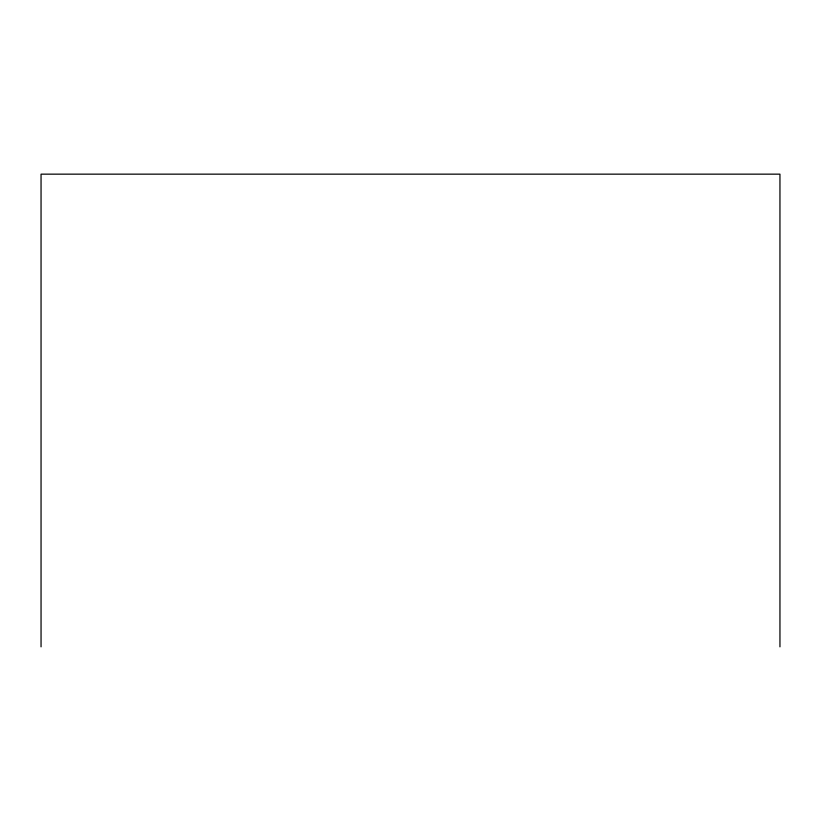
<?xml version="1.0" encoding="UTF-8"?>
<svg xmlns="http://www.w3.org/2000/svg" width="821" height="821" viewBox="0 0 821 821"><rect width="100%" height="100%" fill="white"/><g stroke="black" fill="none" stroke-linecap="round" stroke-linejoin="round"><path stroke-width="1.23" d="M779.95 646.845L779.95 174.155L41.05 174.155L41.05 646.845"/></g></svg>
